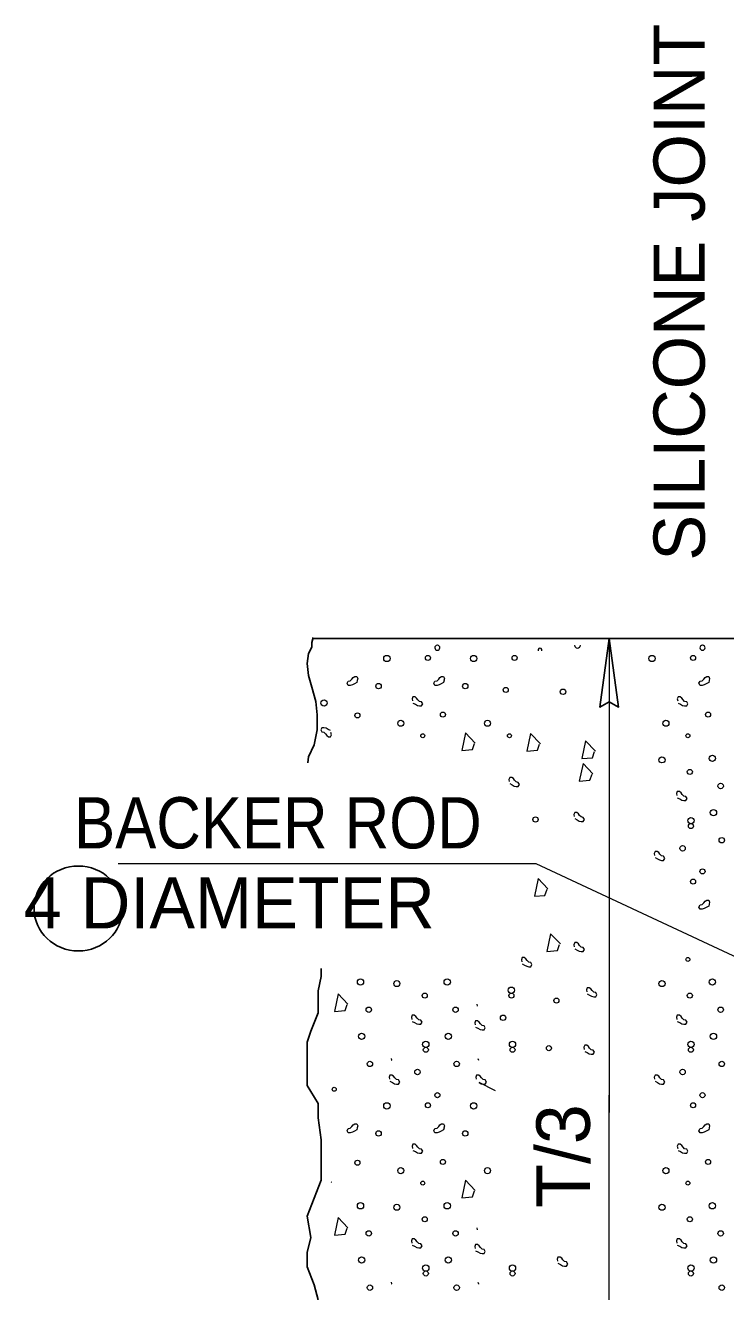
# Model space of a CAD drawing. Extents: x 912 to 1283, y -225 to 49.
# Drawn here: x 1131.82 to 1149.45, y -39.86 to -8 of the extents above; entities that cross this region are included whole.
import ezdxf

# ---------------------------------------------------------------- set-up
doc = ezdxf.new("R2010")
doc.units = 0
doc.header["$LTSCALE"] = 0.54
doc.layers.add('1', color=7, linetype='Continuous', lineweight=13)

msp = doc.modelspace()

# ---------------------------------------------------------------- linework, layer by layer
at = {"layer": '1', "lineweight": 25}
msp.add_line((1139.0831, -23.4253), (1151.4757, -23.4253), dxfattribs=at)
at = {"layer": '1'}
for p, q in [((1146.5187, -23.4253), (1146.5187, -35.3537)), ((1146.5187, -49.9845), (1146.5187, -34.9122))]:
    msp.add_line(p, q, dxfattribs=at)
at = {"layer": '1', "lineweight": 25}
for points in [[(1139.0726, -23.4066), (1139.0332, -23.5252), (1139.0332, -23.6442), (1138.9539, -23.8031), (1138.9141, -24.0607), (1138.9539, -24.3582), (1139.0332, -24.6556), (1139.1323, -25.0123), (1139.1717, -25.3496), (1139.1717, -25.7262), (1139.0925, -26.1028), (1138.9539, -26.4003), (1138.9366, -26.5554)], [(1139.1916, -40.0622), (1139.0925, -39.6852), (1138.9141, -39.2292), (1138.9141, -38.8725), (1139.0133, -38.4955), (1138.9141, -37.9603), (1139.0925, -37.5041), (1139.2708, -37.0482), (1139.2708, -36.4932), (1139.2708, -36.0368), (1139.1916, -35.4818), (1139.1916, -35.1247), (1138.9141, -34.6687), (1138.9141, -34.2129), (1138.9141, -33.5782), (1139.0133, -33.3007), (1139.1916, -32.8444), (1139.1916, -32.2894), (1139.2708, -31.9327), (1139.2708, -31.7272)]]:
    msp.add_lwpolyline(points, dxfattribs=at)
msp.add_lwpolyline([(1146.5187, -23.4253), (1146.2813, -25.152), (1146.516, -25.0183), (1146.756, -25.152)], close=True, dxfattribs=at)
at = {"layer": '1'}
for points in [[(1140.1688, -24.5347), (1140.1068, -24.5654), (1140.0553, -24.5962), (1140.0035, -24.6067), (1139.9521, -24.6067), (1139.9213, -24.5553), (1139.9521, -24.5035), (1140.0035, -24.4933), (1140.0448, -24.452), (1140.076, -24.4107), (1140.1169, -24.3799), (1140.1688, -24.3799), (1140.1894, -24.4313), (1140.1789, -24.4828)], [(1140.1797, -24.4851), (1140.1673, -24.5335), (1140.1658, -24.5347)], [(1142.3506, -24.5347), (1142.289, -24.5654), (1142.2372, -24.5962), (1142.1858, -24.6067), (1142.1343, -24.6067), (1142.1031, -24.5553), (1142.1343, -24.5035), (1142.1858, -24.4933), (1142.227, -24.452), (1142.2578, -24.4107), (1142.2992, -24.3799), (1142.3506, -24.3799), (1142.3713, -24.4313), (1142.3611, -24.4828)], [(1142.3618, -24.4851), (1142.3495, -24.5335), (1142.348, -24.5347)], [(1149.0227, -24.5347), (1148.9611, -24.5654), (1148.9097, -24.5962), (1148.8578, -24.6067), (1148.8064, -24.6067), (1148.7756, -24.5553), (1148.8064, -24.5035), (1148.8578, -24.4933), (1148.8992, -24.452), (1148.9303, -24.4107), (1148.9713, -24.3799), (1149.0227, -24.3799), (1149.0433, -24.4313), (1149.0332, -24.4828)], [(1149.0339, -24.4851), (1149.0216, -24.5335), (1149.0201, -24.5347)], [(1141.5803, -25.0514), (1141.642, -25.0822), (1141.6938, -25.113), (1141.7453, -25.1235), (1141.7967, -25.1235), (1141.8278, -25.072), (1141.7967, -25.0206), (1141.7453, -25.0101), (1141.7039, -24.9687), (1141.6732, -24.9274), (1141.6318, -24.8967), (1141.5803, -24.8967), (1141.5598, -24.9481), (1141.5698, -24.9999)], [(1148.2525, -25.0514), (1148.3144, -25.0822), (1148.3659, -25.113), (1148.4173, -25.1235), (1148.4688, -25.1235), (1148.4999, -25.072), (1148.4688, -25.0206), (1148.4173, -25.0101), (1148.3764, -24.9687), (1148.3453, -24.9274), (1148.3039, -24.8967), (1148.2525, -24.8967), (1148.2318, -24.9481), (1148.2419, -24.9999)], [(1139.5063, -25.7442), (1139.4443, -25.7134), (1139.3929, -25.6822), (1139.3411, -25.6722), (1139.2896, -25.6722), (1139.2588, -25.7236), (1139.2896, -25.775), (1139.3411, -25.7856), (1139.3823, -25.8265), (1139.4136, -25.8677), (1139.4545, -25.899), (1139.5063, -25.899), (1139.5269, -25.8472), (1139.5164, -25.7957)], [(1143.1475, -26.0578), (1142.9, -25.8002), (1142.8073, -26.2437), (1143.0753, -26.2231), (1143.1268, -26.0683)], [(1144.7859, -26.0739), (1144.5384, -25.8163), (1144.4457, -26.2598), (1144.7138, -26.2392), (1144.7653, -26.0845)], [(1146.1698, -26.2628), (1145.9223, -26.0052), (1145.8295, -26.4487), (1146.0977, -26.4281), (1146.1491, -26.2733)], [(1146.1071, -26.8295), (1145.8596, -26.5719), (1145.7668, -27.0154), (1146.0349, -26.9947), (1146.0864, -26.8401)], [(1144.0142, -27.0774), (1144.0758, -27.1082), (1144.1273, -27.139), (1144.1791, -27.1495), (1144.2305, -27.1495), (1144.2613, -27.098), (1144.2305, -27.0466), (1144.1791, -27.0361), (1144.1378, -26.9947), (1144.1066, -26.9534), (1144.0657, -26.9227), (1144.0142, -26.9227), (1143.9936, -26.9741), (1144.0037, -27.0259)], [(1148.2326, -27.4319), (1148.2942, -27.4631), (1148.346, -27.4938), (1148.3974, -27.5043), (1148.4489, -27.5043), (1148.4801, -27.4525), (1148.4489, -27.4011), (1148.3974, -27.3906), (1148.3561, -27.3497), (1148.3253, -27.3083), (1148.284, -27.2776), (1148.2326, -27.2776), (1148.2119, -27.329), (1148.2221, -27.3804)], [(1145.6497, -27.9587), (1145.7113, -27.9896), (1145.7627, -28.0203), (1145.8145, -28.0308), (1145.8659, -28.0308), (1145.8968, -27.9794), (1145.8659, -27.928), (1145.8145, -27.9174), (1145.7732, -27.8762), (1145.742, -27.8348), (1145.7011, -27.804), (1145.6497, -27.804), (1145.629, -27.8555), (1145.6392, -27.9073)], [(1147.6723, -28.937), (1147.7343, -28.9682), (1147.7857, -28.999), (1147.8372, -29.0095), (1147.8889, -29.0095), (1147.9198, -28.9577), (1147.8889, -28.9062), (1147.8372, -28.8957), (1147.7962, -28.8547), (1147.765, -28.8135), (1147.7241, -28.7827), (1147.6723, -28.7827), (1147.6516, -28.8342), (1147.6622, -28.8856)], [(1152.8171, -32.8922), (1144.6842, -29.097), (1134.1636, -29.0917)], [(1144.9748, -29.7257), (1144.7273, -29.468), (1144.6346, -29.9115), (1144.9028, -29.8909), (1144.9542, -29.7362)], [(1149.0227, -30.1609), (1148.9611, -30.1917), (1148.9097, -30.2228), (1148.8578, -30.233), (1148.8064, -30.233), (1148.7756, -30.1815), (1148.8064, -30.1301), (1148.8578, -30.1196), (1148.8992, -30.0782), (1148.9303, -30.037), (1148.9713, -30.0062), (1149.0227, -30.0062), (1149.0433, -30.0576), (1149.0332, -30.1094)], [(1149.0339, -30.1113), (1149.0216, -30.1597), (1149.0201, -30.1609)], [(1145.2892, -31.1106), (1145.0417, -30.853), (1144.9489, -31.2965), (1145.217, -31.2758), (1145.2685, -31.1212)], [(1145.6497, -31.2327), (1145.7113, -31.2634), (1145.7627, -31.2942), (1145.8145, -31.3047), (1145.8659, -31.3047), (1145.8968, -31.2533), (1145.8659, -31.2018), (1145.8145, -31.1913), (1145.7732, -31.15), (1145.742, -31.1087), (1145.7011, -31.0779), (1145.6497, -31.0779), (1145.629, -31.1294), (1145.6392, -31.1812)], [(1144.3285, -31.6104), (1144.3901, -31.6412), (1144.4416, -31.672), (1144.4934, -31.6826), (1144.5448, -31.6826), (1144.5756, -31.6311), (1144.5448, -31.5797), (1144.4934, -31.5692), (1144.4521, -31.5278), (1144.4209, -31.4865), (1144.38, -31.4557), (1144.3285, -31.4557), (1144.3078, -31.5072), (1144.318, -31.559)], [(1139.9423, -32.6217), (1139.6948, -32.3642), (1139.6021, -32.8077), (1139.8702, -32.787), (1139.9217, -32.6322)], [(1145.964, -32.366), (1146.0256, -32.3968), (1146.077, -32.4276), (1146.1288, -32.4381), (1146.1803, -32.4381), (1146.2111, -32.3867), (1146.1803, -32.3352), (1146.1288, -32.3247), (1146.0875, -32.2834), (1146.0563, -32.2421), (1146.0154, -32.2113), (1145.964, -32.2113), (1145.9433, -32.2627), (1145.9534, -32.3146)], [(1143.1854, -32.6247), (1143.1978, -32.6732), (1143.1993, -32.6743)], [(1141.5605, -33.0585), (1141.6221, -33.0893), (1141.6735, -33.1201), (1141.7253, -33.1306), (1141.7768, -33.1306), (1141.8076, -33.0792), (1141.7768, -33.0277), (1141.7253, -33.0172), (1141.684, -32.9759), (1141.6528, -32.9346), (1141.6119, -32.9037), (1141.5605, -32.9037), (1141.5398, -32.9552), (1141.5499, -33.0071)], [(1143.1538, -33.2001), (1143.2158, -33.2308), (1143.2673, -33.262), (1143.3188, -33.2722), (1143.3702, -33.2722), (1143.4013, -33.2207), (1143.3702, -33.1692), (1143.3188, -33.1587), (1143.2778, -33.1175), (1143.2466, -33.0762), (1143.2053, -33.0453), (1143.1538, -33.0453), (1143.1332, -33.0968), (1143.1433, -33.1487)], [(1148.2326, -33.0585), (1148.2942, -33.0893), (1148.346, -33.1201), (1148.3974, -33.1306), (1148.4489, -33.1306), (1148.4801, -33.0792), (1148.4489, -33.0277), (1148.3974, -33.0172), (1148.3561, -32.9759), (1148.3253, -32.9346), (1148.284, -32.9037), (1148.2326, -32.9037), (1148.2119, -32.9552), (1148.2221, -33.0071)], [(1145.9013, -33.8141), (1145.9628, -33.8448), (1146.0143, -33.8757), (1146.0661, -33.8862), (1146.1176, -33.8862), (1146.1483, -33.8347), (1146.1176, -33.7832), (1146.0661, -33.7727), (1146.0248, -33.7314), (1145.9937, -33.6902), (1145.9527, -33.6593), (1145.9013, -33.6593), (1145.8806, -33.7108), (1145.8908, -33.7627)], [(1141.0318, -33.9883), (1141.0441, -34.0367), (1141.0456, -34.0379)], [(1143.2136, -33.9883), (1143.2259, -34.0367), (1143.2275, -34.0379)], [(1141.0002, -34.5637), (1141.0622, -34.5944), (1141.1136, -34.6252), (1141.165, -34.6357), (1141.2165, -34.6357), (1141.2477, -34.5843), (1141.2165, -34.5328), (1141.165, -34.5223), (1141.1241, -34.481), (1141.0929, -34.4397), (1141.0516, -34.4089), (1141.0002, -34.4089), (1140.9795, -34.4603), (1140.9897, -34.5122)], [(1143.6597, -34.8021), (1143.244, -34.5944), (1143.2958, -34.6252), (1143.3473, -34.6357), (1143.3987, -34.6357), (1143.4295, -34.5843), (1143.3987, -34.5328), (1143.3473, -34.5223), (1143.3059, -34.481), (1143.2752, -34.4397), (1143.2338, -34.4089), (1143.1824, -34.4089), (1143.1618, -34.4603), (1143.1719, -34.5122)], [(1147.6723, -34.5637), (1147.7343, -34.5944), (1147.7857, -34.6252), (1147.8372, -34.6357), (1147.8889, -34.6357), (1147.9198, -34.5843), (1147.8889, -34.5328), (1147.8372, -34.5223), (1147.7962, -34.481), (1147.765, -34.4397), (1147.7241, -34.4089), (1147.6723, -34.4089), (1147.6516, -34.4603), (1147.6622, -34.5122)], [(1140.1688, -35.7872), (1140.1068, -35.8183), (1140.0553, -35.8491), (1140.0035, -35.8596), (1139.9521, -35.8596), (1139.9213, -35.8077), (1139.9521, -35.7563), (1140.0035, -35.7458), (1140.0448, -35.7049), (1140.076, -35.6636), (1140.1169, -35.6327), (1140.1688, -35.6327), (1140.1894, -35.6842), (1140.1789, -35.7357)], [(1142.3506, -35.7872), (1142.289, -35.8183), (1142.2372, -35.8491), (1142.1858, -35.8596), (1142.1343, -35.8596), (1142.1031, -35.8077), (1142.1343, -35.7563), (1142.1858, -35.7458), (1142.227, -35.7049), (1142.2578, -35.6636), (1142.2992, -35.6327), (1142.3506, -35.6327), (1142.3713, -35.6842), (1142.3611, -35.7357)], [(1149.0227, -35.7872), (1148.9611, -35.8183), (1148.9097, -35.8491), (1148.8578, -35.8596), (1148.8064, -35.8596), (1148.7756, -35.8077), (1148.8064, -35.7563), (1148.8578, -35.7458), (1148.8992, -35.7049), (1148.9303, -35.6636), (1148.9713, -35.6327), (1149.0227, -35.6327), (1149.0433, -35.6842), (1149.0332, -35.7357)], [(1140.1797, -35.7376), (1140.1673, -35.786), (1140.1658, -35.7875)], [(1142.3618, -35.7376), (1142.3495, -35.786), (1142.348, -35.7875)], [(1149.0339, -35.7376), (1149.0216, -35.786), (1149.0201, -35.7875)], [(1141.5803, -36.3042), (1141.642, -36.335), (1141.6938, -36.3658), (1141.7453, -36.3763), (1141.7967, -36.3763), (1141.8278, -36.3249), (1141.7967, -36.2734), (1141.7453, -36.2629), (1141.7039, -36.2216), (1141.6732, -36.1803), (1141.6318, -36.1495), (1141.5803, -36.1495), (1141.5598, -36.201), (1141.5698, -36.2527)], [(1148.2525, -36.3042), (1148.3144, -36.335), (1148.3659, -36.3658), (1148.4173, -36.3763), (1148.4688, -36.3763), (1148.4999, -36.3249), (1148.4688, -36.2734), (1148.4173, -36.2629), (1148.3764, -36.2216), (1148.3453, -36.1803), (1148.3039, -36.1495), (1148.2525, -36.1495), (1148.2318, -36.201), (1148.2419, -36.2527)], [(1139.5258, -37.1022), (1139.5269, -37.1), (1139.5258, -37.0955)], [(1143.1475, -37.3107), (1142.9, -37.0531), (1142.8073, -37.4962), (1143.0753, -37.4755), (1143.1268, -37.3212)], [(1139.9423, -38.2483), (1139.6948, -37.9907), (1139.6021, -38.4339), (1139.8702, -38.4132), (1139.9217, -38.2589)], [(1141.5605, -38.6847), (1141.6221, -38.7159), (1141.6735, -38.7467), (1141.7253, -38.7572), (1141.7768, -38.7572), (1141.8076, -38.7054), (1141.7768, -38.6539), (1141.7253, -38.6434), (1141.684, -38.6025), (1141.6528, -38.5612), (1141.6119, -38.53), (1141.5605, -38.53), (1141.5398, -38.5818), (1141.5499, -38.6333)], [(1143.1854, -38.251), (1143.1978, -38.2994), (1143.1993, -38.3009)], [(1148.2326, -38.6847), (1148.2942, -38.7159), (1148.346, -38.7467), (1148.3974, -38.7572), (1148.4489, -38.7572), (1148.4801, -38.7054), (1148.4489, -38.6539), (1148.3974, -38.6434), (1148.3561, -38.6025), (1148.3253, -38.5612), (1148.284, -38.53), (1148.2326, -38.53), (1148.2119, -38.5818), (1148.2221, -38.6333)], [(1143.1538, -38.8263), (1143.2158, -38.8575), (1143.2673, -38.8882), (1143.3188, -38.8988), (1143.3702, -38.8988), (1143.4013, -38.847), (1143.3702, -38.7955), (1143.3188, -38.785), (1143.2778, -38.7441), (1143.2466, -38.7027), (1143.2053, -38.672), (1143.1538, -38.672), (1143.1332, -38.7234), (1143.1433, -38.7748)], [(1145.2298, -39.141), (1145.2918, -39.1722), (1145.3433, -39.203), (1145.3947, -39.2135), (1145.4461, -39.2135), (1145.4773, -39.1617), (1145.4461, -39.1102), (1145.3947, -39.0997), (1145.3538, -39.0587), (1145.3226, -39.0175), (1145.2813, -38.9867), (1145.2298, -38.9867), (1145.2092, -39.0381), (1145.2193, -39.0896)], [(1141.0318, -39.6146), (1141.0441, -39.663), (1141.0456, -39.6645)], [(1143.2136, -39.6146), (1143.2259, -39.663), (1143.2275, -39.6645)]]:
    msp.add_lwpolyline(points, dxfattribs=at)
for centre, radius in [((1140.9234, -23.9307), 0.079), ((1141.9569, -23.9168), 0.0637), ((1143.1054, -23.9307), 0.079), ((1144.139, -23.9168), 0.0637), ((1147.5955, -23.9307), 0.079), ((1148.6291, -23.9168), 0.0637), ((1140.7142, -24.6254), 0.0682), ((1142.8963, -24.6254), 0.0682), ((1143.9143, -24.721), 0.0637), ((1145.3558, -24.7693), 0.0682), ((1139.3427, -25.051), 0.079), ((1140.1831, -25.3613), 0.0637), ((1142.3338, -25.3412), 0.0637), ((1149.006, -25.3412), 0.0637), ((1141.2741, -25.5604), 0.0764), ((1143.4562, -25.5604), 0.0764), ((1147.9463, -25.5604), 0.0764), ((1141.8265, -25.8741), 0.0495), ((1144.0086, -25.8741), 0.0495), ((1148.4987, -25.8741), 0.0495), ((1147.8464, -26.4806), 0.0764), ((1149.1139, -26.4441), 0.079), ((1148.5474, -26.7832), 0.0637), ((1149.3231, -27.1388), 0.0682), ((1144.6637, -27.9805), 0.0682), ((1148.575, -28.0114), 0.079), ((1149.1423, -27.8076), 0.079), ((1148.5759, -28.1467), 0.0637), ((1148.3659, -28.706), 0.0682), ((1149.3515, -28.5023), 0.0682), ((1148.8659, -29.2871), 0.0637), ((1148.6291, -29.5433), 0.0637), ((1148.4987, -31.5005), 0.0495), ((1140.2596, -32.0705), 0.079), ((1141.1742, -32.107), 0.0764), ((1142.4417, -32.0705), 0.079), ((1147.8464, -32.107), 0.0764), ((1149.1139, -32.0705), 0.079), ((1141.8753, -32.4096), 0.0637), ((1144.0565, -32.2743), 0.079), ((1144.0574, -32.4096), 0.0637), ((1145.19, -32.5354), 0.0637), ((1148.5474, -32.4096), 0.0637), ((1140.4688, -32.7652), 0.0682), ((1142.6509, -32.7652), 0.0682), ((1149.3231, -32.7652), 0.0682), ((1143.8473, -32.9689), 0.0682), ((1140.288, -33.434), 0.079), ((1142.4701, -33.434), 0.079), ((1149.1423, -33.434), 0.079), ((1141.9029, -33.6378), 0.079), ((1141.9037, -33.7731), 0.0637), ((1144.085, -33.6378), 0.079), ((1144.0858, -33.7731), 0.0637), ((1145.0011, -33.7318), 0.0637), ((1148.575, -33.6378), 0.079), ((1148.5759, -33.7731), 0.0637), ((1140.4972, -34.1287), 0.0682), ((1142.6793, -34.1287), 0.0682), ((1149.3515, -34.1287), 0.0682), ((1141.6937, -34.3324), 0.0682), ((1148.3659, -34.3324), 0.0682), ((1139.598, -34.7665), 0.0495), ((1142.1937, -34.9135), 0.0637), ((1148.8659, -34.9135), 0.0637), ((1140.9234, -35.1835), 0.079), ((1141.9569, -35.1697), 0.0637), ((1143.1054, -35.1835), 0.079), ((1148.6291, -35.1697), 0.0637), ((1140.7142, -35.8782), 0.0682), ((1142.8963, -35.8782), 0.0682), ((1140.1831, -36.6141), 0.0637), ((1142.3338, -36.594), 0.0637), ((1149.006, -36.594), 0.0637), ((1141.2741, -36.8132), 0.0764), ((1143.4562, -36.8132), 0.0764), ((1147.9463, -36.8132), 0.0764), ((1141.8265, -37.1269), 0.0495), ((1148.4987, -37.1269), 0.0495), ((1140.2596, -37.6969), 0.079), ((1141.1742, -37.7334), 0.0764), ((1142.4417, -37.6969), 0.079), ((1147.8464, -37.7334), 0.0764), ((1149.1139, -37.6969), 0.079), ((1141.8753, -38.036), 0.0637), ((1148.5474, -38.036), 0.0637), ((1140.4688, -38.3916), 0.0682), ((1142.6509, -38.3916), 0.0682), ((1149.3231, -38.3916), 0.0682), ((1140.288, -39.0604), 0.079), ((1142.4701, -39.0604), 0.079), ((1149.1423, -39.0604), 0.079), ((1141.9029, -39.2642), 0.079), ((1141.9037, -39.3995), 0.0637), ((1144.085, -39.2642), 0.079), ((1144.0858, -39.3995), 0.0637), ((1148.575, -39.2642), 0.079), ((1148.5759, -39.3995), 0.0637), ((1140.4972, -39.7551), 0.0682), ((1142.6793, -39.7551), 0.0682), ((1149.3515, -39.7551), 0.0682)]:
    msp.add_circle(centre, radius, dxfattribs=at)
for centre, radius, start, end in [((1142.1937, -23.6607), 0.0637, 93.81026, 86.18974), ((1144.775, -23.7174), 0.0495, 337.44276, 202.55724), ((1145.7196, -23.5938), 0.0764, 182.54272, 357.45727), ((1148.8659, -23.6607), 0.0637, 93.81026, 86.18974)]:
    msp.add_arc(centre, radius, start, end, dxfattribs=at)
at = {"layer": '1', "lineweight": 25}
msp.add_ellipse((1133.1594, -30.2186), major_axis=(-1.1134, 0), ratio=0.958588, dxfattribs=at)

# ---------------------------------------------------------------- texts
at = {"layer": '1'}
for s, height, p in [('SILICONE JOINT', 1.289, (1148.9228, -21.4696)), ('T/3', 1.348, (1146.0319, -37.7474))]:
    msp.add_text(s, height=height, rotation=90, dxfattribs=at).set_placement(p)
at = {"layer": '1', "width": 0.9}
msp.add_text('BACKER ROD', height=1.289, dxfattribs=at).set_placement((1133.052, -28.7079))
at = {"layer": '1'}
msp.add_text(' 4 DIAMETER', height=1.289, dxfattribs=at).set_placement((1131.3065, -30.7216))

doc.saveas('drawing.dxf')
